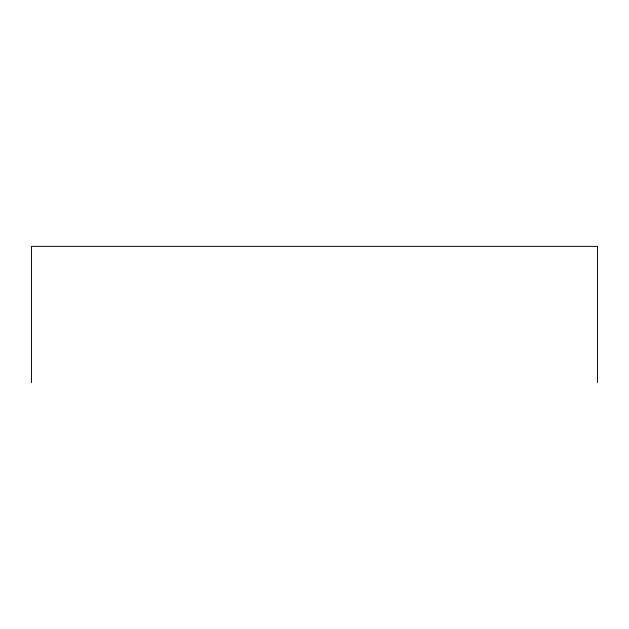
<?xml version="1.0" encoding="UTF-8"?>
<svg xmlns="http://www.w3.org/2000/svg" width="629" height="629" viewBox="0 0 629 629"><rect width="100%" height="100%" fill="white"/><g stroke="black" fill="none" stroke-linecap="round" stroke-linejoin="round"><path stroke-width="0.94" d="M597.55 382.621L597.55 246.379L31.45 246.379L31.45 382.621"/></g></svg>
